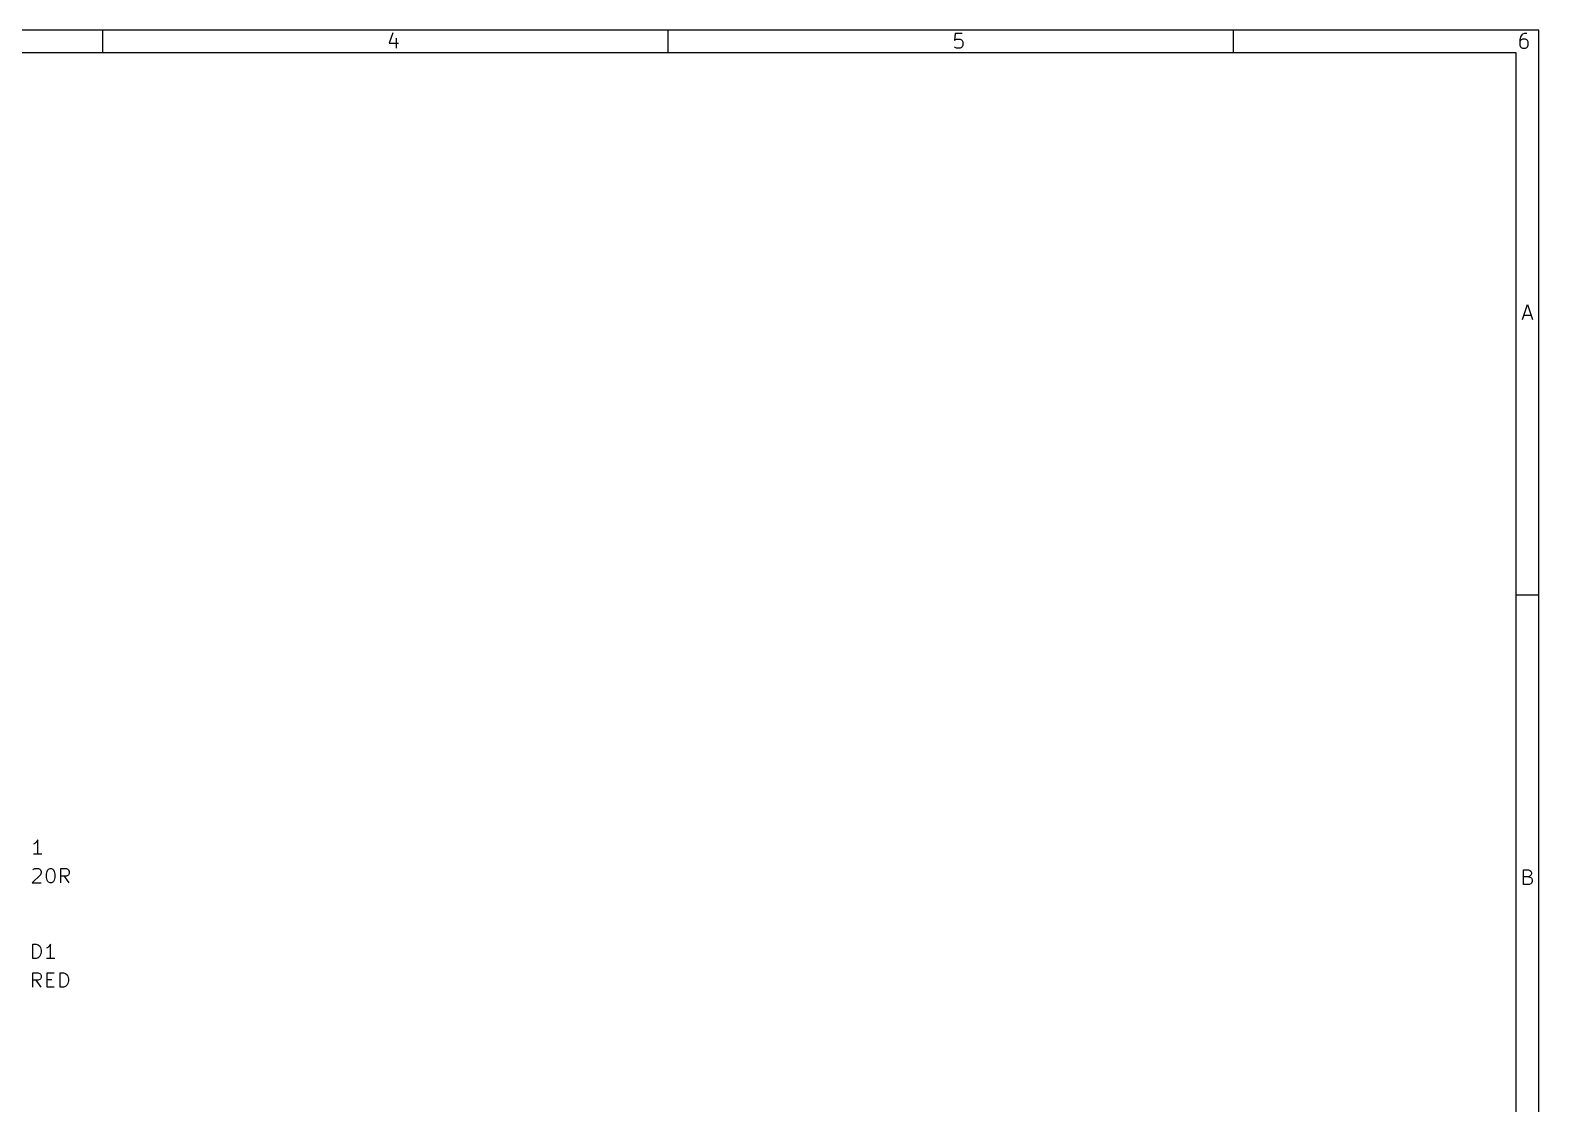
# Model space of a CAD drawing. Extents: x 0.4 to 11.3, y -7.9 to -0.4.
# Drawn here: x 6.05 to 11.3, y -4.13 to -0.39 of the extents above; entities that cross this region are included whole.
import ezdxf

# ---------------------------------------------------------------- set-up
doc = ezdxf.new("R2010")
doc.units = 0
doc.header["$MEASUREMENT"] = 0
doc.layers.add('CYAN2', color=4, linetype='CONTINUOUS')
doc.layers.add('RED2', color=1, linetype='CONTINUOUS')

msp = doc.modelspace()

# ---------------------------------------------------------------- linework, layer by layer
at = {"layer": 'CYAN2', "linetype": 'CONTINUOUS'}
for p, q in [((6.06241, -3.22666), (6.05765, -3.22904)), ((6.06241, -3.22666), (6.05765, -3.22904)), ((6.06717, -3.22189), (6.06241, -3.22666)), ((6.06717, -3.22189), (6.06241, -3.22666)), ((6.07193, -3.21475), (6.06717, -3.22189)), ((6.07193, -3.21475), (6.06717, -3.22189)), ((6.07193, -3.26475), (6.07193, -3.21475)), ((6.07193, -3.26475), (6.07193, -3.21475)), ((6.08622, -3.26475), (6.05765, -3.26475)), ((6.08622, -3.26475), (6.05765, -3.26475)), ((6.08146, -3.33606), (6.05289, -3.36463)), ((6.08146, -3.33606), (6.05289, -3.36463)), ((6.05527, -3.31939), (6.05765, -3.31701)), ((6.05527, -3.31939), (6.05765, -3.31701)), ((6.05765, -3.31701), (6.06241, -3.31463)), ((6.05765, -3.31701), (6.06241, -3.31463)), ((6.06241, -3.31463), (6.07431, -3.31463)), ((6.06241, -3.31463), (6.07431, -3.31463)), ((6.07431, -3.31463), (6.07908, -3.31701)), ((6.07431, -3.31463), (6.07908, -3.31701)), ((6.07908, -3.31701), (6.08146, -3.31939)), ((6.07908, -3.31701), (6.08146, -3.31939)), ((6.08146, -3.31939), (6.08384, -3.32415)), ((6.08146, -3.31939), (6.08384, -3.32415)), ((6.08384, -3.32891), (6.08146, -3.33606)), ((6.08384, -3.32891), (6.08146, -3.33606)), ((6.08384, -3.32415), (6.08384, -3.32891)), ((6.08384, -3.32415), (6.08384, -3.32891)), ((6.10289, -3.33368), (6.10527, -3.32415)), ((6.10289, -3.33368), (6.10527, -3.32415)), ((6.10289, -3.34558), (6.10289, -3.33368)), ((6.10289, -3.34558), (6.10289, -3.33368)), ((6.10527, -3.35511), (6.10289, -3.34558)), ((6.10527, -3.35511), (6.10289, -3.34558)), ((6.10527, -3.32415), (6.10765, -3.31939)), ((6.10527, -3.32415), (6.10765, -3.31939)), ((6.10765, -3.35987), (6.10527, -3.35511)), ((6.10765, -3.35987), (6.10527, -3.35511)), ((6.10765, -3.31939), (6.11003, -3.31701)), ((6.10765, -3.31939), (6.11003, -3.31701)), ((6.11003, -3.36225), (6.10765, -3.35987)), ((6.11003, -3.36225), (6.10765, -3.35987)), ((6.11003, -3.31701), (6.11479, -3.31463)), ((6.11003, -3.31701), (6.11479, -3.31463)), ((6.11479, -3.36463), (6.11003, -3.36225)), ((6.11479, -3.36463), (6.11003, -3.36225)), ((6.11479, -3.31463), (6.11956, -3.31463)), ((6.11479, -3.31463), (6.11956, -3.31463)), ((6.11956, -3.31463), (6.12431, -3.31701)), ((6.11956, -3.31463), (6.12431, -3.31701)), ((6.12431, -3.36225), (6.11956, -3.36463)), ((6.12431, -3.36225), (6.11956, -3.36463)), ((6.12431, -3.31701), (6.1267, -3.31939)), ((6.12431, -3.31701), (6.1267, -3.31939)), ((6.1267, -3.35987), (6.12431, -3.36225)), ((6.1267, -3.35987), (6.12431, -3.36225)), ((6.1267, -3.31939), (6.12908, -3.32415)), ((6.1267, -3.31939), (6.12908, -3.32415)), ((6.12908, -3.35511), (6.1267, -3.35987)), ((6.12908, -3.35511), (6.1267, -3.35987)), ((6.12908, -3.32415), (6.13146, -3.33368)), ((6.12908, -3.32415), (6.13146, -3.33368)), ((6.13146, -3.34558), (6.12908, -3.35511)), ((6.13146, -3.34558), (6.12908, -3.35511)), ((6.13146, -3.33368), (6.13146, -3.34558)), ((6.13146, -3.33368), (6.13146, -3.34558)), ((6.15289, -3.36463), (6.15289, -3.31463)), ((6.15289, -3.31463), (6.17193, -3.31463)), ((6.15289, -3.36463), (6.15289, -3.31463)), ((6.15289, -3.31463), (6.17193, -3.31463)), ((6.17193, -3.34082), (6.15289, -3.34082)), ((6.17193, -3.34082), (6.15289, -3.34082)), ((6.18146, -3.36463), (6.16479, -3.34082)), ((6.18146, -3.36463), (6.16479, -3.34082)), ((6.17193, -3.31463), (6.1767, -3.31701)), ((6.17193, -3.31463), (6.1767, -3.31701)), ((6.1767, -3.33844), (6.17193, -3.34082)), ((6.1767, -3.33844), (6.17193, -3.34082)), ((6.1767, -3.31701), (6.17908, -3.31939)), ((6.1767, -3.31701), (6.17908, -3.31939)), ((6.17908, -3.33606), (6.1767, -3.33844)), ((6.17908, -3.33606), (6.1767, -3.33844)), ((6.17908, -3.31939), (6.18146, -3.32415)), ((6.17908, -3.31939), (6.18146, -3.32415)), ((6.18146, -3.3313), (6.17908, -3.33606)), ((6.18146, -3.3313), (6.17908, -3.33606)), ((6.18146, -3.32415), (6.18146, -3.3313)), ((6.18146, -3.32415), (6.18146, -3.3313)), ((6.05289, -3.36463), (6.08384, -3.36463)), ((6.05289, -3.36463), (6.08384, -3.36463)), ((6.11956, -3.36463), (6.11479, -3.36463)), ((6.11956, -3.36463), (6.11479, -3.36463)), ((6.05503, -3.62726), (6.05503, -3.57726)), ((6.05503, -3.57726), (6.06693, -3.57726)), ((6.05503, -3.62726), (6.05503, -3.57726)), ((6.05503, -3.57726), (6.06693, -3.57726)), ((6.06693, -3.57726), (6.07407, -3.57964)), ((6.06693, -3.57726), (6.07407, -3.57964)), ((6.07407, -3.62487), (6.06693, -3.62726)), ((6.07407, -3.62487), (6.06693, -3.62726)), ((6.07407, -3.57964), (6.07883, -3.5844)), ((6.07407, -3.57964), (6.07883, -3.5844)), ((6.07883, -3.62011), (6.07407, -3.62487)), ((6.07883, -3.62011), (6.07407, -3.62487)), ((6.07883, -3.5844), (6.08122, -3.58916)), ((6.07883, -3.5844), (6.08122, -3.58916)), ((6.08122, -3.61535), (6.07883, -3.62011)), ((6.08122, -3.61535), (6.07883, -3.62011)), ((6.08122, -3.58916), (6.0836, -3.59869)), ((6.08122, -3.58916), (6.0836, -3.59869)), ((6.0836, -3.60583), (6.08122, -3.61535)), ((6.0836, -3.60583), (6.08122, -3.61535)), ((6.0836, -3.59869), (6.0836, -3.60583)), ((6.0836, -3.59869), (6.0836, -3.60583)), ((6.10741, -3.58916), (6.10265, -3.59154)), ((6.10741, -3.58916), (6.10265, -3.59154)), ((6.11217, -3.5844), (6.10741, -3.58916)), ((6.11217, -3.5844), (6.10741, -3.58916)), ((6.11693, -3.57726), (6.11217, -3.5844)), ((6.11693, -3.57726), (6.11217, -3.5844)), ((6.11693, -3.62726), (6.11693, -3.57726)), ((6.11693, -3.62726), (6.11693, -3.57726)), ((6.06693, -3.62726), (6.05503, -3.62726)), ((6.06693, -3.62726), (6.05503, -3.62726)), ((6.05503, -3.72713), (6.05503, -3.67713)), ((6.05503, -3.67713), (6.07407, -3.67713)), ((6.05503, -3.72713), (6.05503, -3.67713)), ((6.05503, -3.67713), (6.07407, -3.67713)), ((6.07407, -3.67713), (6.07884, -3.67952)), ((6.07407, -3.67713), (6.07884, -3.67952)), ((6.13122, -3.62726), (6.10265, -3.62726)), ((6.13122, -3.62726), (6.10265, -3.62726)), ((6.10503, -3.72713), (6.10503, -3.67713)), ((6.10503, -3.67713), (6.12884, -3.67713)), ((6.10503, -3.72713), (6.10503, -3.67713)), ((6.10503, -3.67713), (6.12884, -3.67713)), ((6.15027, -3.72713), (6.15027, -3.67713)), ((6.15027, -3.67713), (6.16217, -3.67713)), ((6.15027, -3.72713), (6.15027, -3.67713)), ((6.15027, -3.67713), (6.16217, -3.67713)), ((6.16217, -3.67713), (6.16931, -3.67952)), ((6.16217, -3.67713), (6.16931, -3.67952)), ((6.07407, -3.70332), (6.05503, -3.70332)), ((6.07407, -3.70332), (6.05503, -3.70332)), ((6.0836, -3.72713), (6.06693, -3.70332)), ((6.0836, -3.72713), (6.06693, -3.70332)), ((6.07884, -3.70094), (6.07407, -3.70332)), ((6.07884, -3.70094), (6.07407, -3.70332)), ((6.07884, -3.67952), (6.08122, -3.68189)), ((6.07884, -3.67952), (6.08122, -3.68189)), ((6.08122, -3.69856), (6.07884, -3.70094)), ((6.08122, -3.69856), (6.07884, -3.70094)), ((6.08122, -3.68189), (6.0836, -3.68666)), ((6.08122, -3.68189), (6.0836, -3.68666)), ((6.0836, -3.6938), (6.08122, -3.69856)), ((6.0836, -3.6938), (6.08122, -3.69856)), ((6.0836, -3.68666), (6.0836, -3.6938)), ((6.0836, -3.68666), (6.0836, -3.6938)), ((6.10503, -3.70094), (6.12169, -3.70094)), ((6.10503, -3.70094), (6.12169, -3.70094)), ((6.12884, -3.72713), (6.10503, -3.72713)), ((6.12884, -3.72713), (6.10503, -3.72713)), ((6.16217, -3.72713), (6.15027, -3.72713)), ((6.16217, -3.72713), (6.15027, -3.72713)), ((6.16931, -3.72475), (6.16217, -3.72713)), ((6.16931, -3.72475), (6.16217, -3.72713)), ((6.16931, -3.67952), (6.17407, -3.68428)), ((6.16931, -3.67952), (6.17407, -3.68428)), ((6.17407, -3.71999), (6.16931, -3.72475)), ((6.17407, -3.71999), (6.16931, -3.72475)), ((6.17407, -3.68428), (6.17646, -3.68904)), ((6.17407, -3.68428), (6.17646, -3.68904)), ((6.17646, -3.71523), (6.17407, -3.71999)), ((6.17646, -3.71523), (6.17407, -3.71999)), ((6.17646, -3.68904), (6.17884, -3.69856)), ((6.17646, -3.68904), (6.17884, -3.69856)), ((6.17884, -3.7057), (6.17646, -3.71523)), ((6.17884, -3.7057), (6.17646, -3.71523)), ((6.17884, -3.69856), (6.17884, -3.7057)), ((6.17884, -3.69856), (6.17884, -3.7057))]:
    msp.add_line(p, q, dxfattribs=at)
at = {"layer": 'RED2', "linetype": 'CONTINUOUS'}
for p, q in [((11.2993, -0.393701), (0.393701, -0.393701)), ((6.29921, -0.472441), (6.29921, -0.393701)), ((7.30835, -0.402602), (7.29617, -0.439161)), ((8.26772, -0.472441), (8.26772, -0.393701)), ((9.26711, -0.405039), (9.26467, -0.429413)), ((9.29148, -0.405039), (9.26711, -0.405039)), ((10.2362, -0.472441), (10.2362, -0.393701)), ((11.2356, -0.417228), (11.2332, -0.426976)), ((11.2405, -0.409917), (11.2356, -0.417228)), ((11.2429, -0.40748), (11.2405, -0.409917)), ((11.2478, -0.405039), (11.2429, -0.40748)), ((11.2575, -0.405039), (11.2478, -0.405039)), ((11.2993, -7.8743), (11.2993, -0.393701)), ((11.2206, -0.472441), (0.472441, -0.472441)), ((7.29617, -0.439161), (7.32785, -0.439161)), ((7.32054, -0.422102), (7.32054, -0.45622)), ((9.26467, -0.429413), (9.26711, -0.426976)), ((9.26711, -0.453783), (9.26467, -0.451346)), ((9.26711, -0.426976), (9.27198, -0.424539)), ((9.27198, -0.45622), (9.26711, -0.453783)), ((9.27198, -0.424539), (9.28417, -0.424539)), ((9.28417, -0.45622), (9.27198, -0.45622)), ((9.28417, -0.424539), (9.28904, -0.426976)), ((9.28904, -0.453783), (9.28417, -0.45622)), ((9.28904, -0.426976), (9.29148, -0.429413)), ((9.29148, -0.451346), (9.28904, -0.453783)), ((9.29148, -0.429413), (9.29391, -0.434287)), ((9.29391, -0.446472), (9.29148, -0.451346)), ((9.29391, -0.434287), (9.29391, -0.446472)), ((11.2206, -7.79556), (11.2206, -0.472441)), ((11.2332, -0.426976), (11.2332, -0.446472)), ((11.2356, -0.429413), (11.2332, -0.434287)), ((11.2332, -0.446472), (11.2356, -0.451346)), ((11.238, -0.426976), (11.2356, -0.429413)), ((11.2356, -0.451346), (11.238, -0.453783)), ((11.2429, -0.424539), (11.238, -0.426976)), ((11.238, -0.453783), (11.2429, -0.45622)), ((11.2527, -0.424539), (11.2429, -0.424539)), ((11.2429, -0.45622), (11.2527, -0.45622)), ((11.2575, -0.426976), (11.2527, -0.424539)), ((11.2527, -0.45622), (11.2575, -0.453783)), ((11.26, -0.429413), (11.2575, -0.426976)), ((11.2575, -0.453783), (11.26, -0.451346)), ((11.2624, -0.434287), (11.26, -0.429413)), ((11.26, -0.451346), (11.2624, -0.446472)), ((11.2624, -0.446472), (11.2624, -0.434287)), ((11.2429, -1.4011), (11.2599, -1.34992)), ((11.2599, -1.34992), (11.277, -1.4011)), ((11.2477, -1.38648), (11.2721, -1.38648)), ((11.2993, -2.3622), (11.2206, -2.3622)), ((11.2465, -3.36961), (11.2465, -3.31843)), ((11.2465, -3.31843), (11.2636, -3.31843)), ((11.2636, -3.3428), (11.2465, -3.3428)), ((11.2636, -3.31843), (11.2685, -3.32087)), ((11.2685, -3.34036), (11.2636, -3.3428)), ((11.2636, -3.3428), (11.2709, -3.34524)), ((11.2685, -3.32087), (11.2709, -3.3233)), ((11.2709, -3.33793), (11.2685, -3.34036)), ((11.2709, -3.3233), (11.2733, -3.32818)), ((11.2733, -3.33305), (11.2709, -3.33793)), ((11.2709, -3.34524), (11.2733, -3.34767)), ((11.2733, -3.32818), (11.2733, -3.33305)), ((11.2733, -3.34767), (11.2758, -3.35255)), ((11.2758, -3.35986), (11.2733, -3.36473)), ((11.2758, -3.35255), (11.2758, -3.35986)), ((11.266, -3.36961), (11.2465, -3.36961)), ((11.2709, -3.36717), (11.266, -3.36961)), ((11.2733, -3.36473), (11.2709, -3.36717))]:
    msp.add_line(p, q, dxfattribs=at)

doc.saveas('drawing.dxf')
